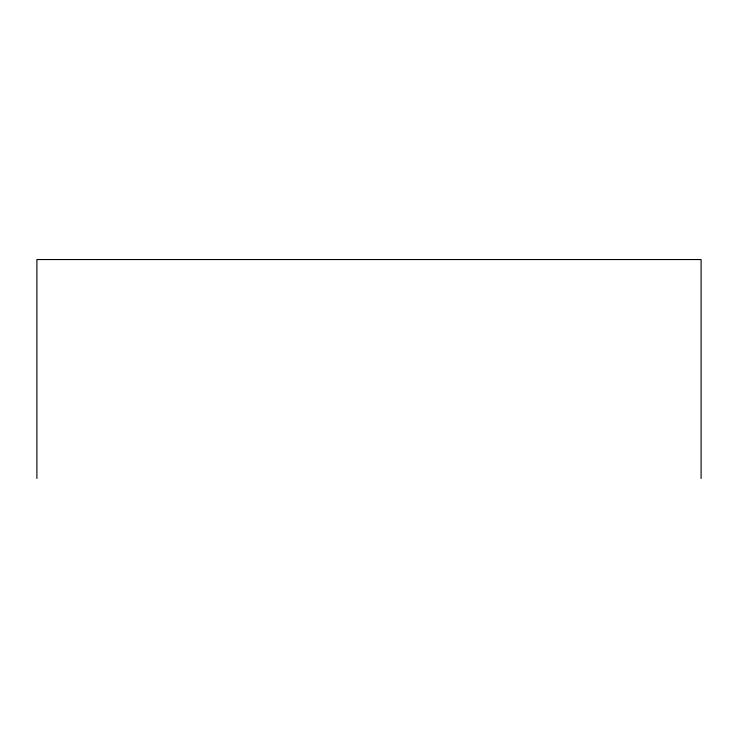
<?xml version="1.0" encoding="UTF-8"?>
<svg xmlns="http://www.w3.org/2000/svg" width="738" height="738" viewBox="0 0 738 738"><rect width="100%" height="100%" fill="white"/><g stroke="black" fill="none" stroke-linecap="round" stroke-linejoin="round"><path stroke-width="1.11" d="M701.1 478.455L701.1 259.545L36.9 259.545L36.9 478.455"/></g></svg>
